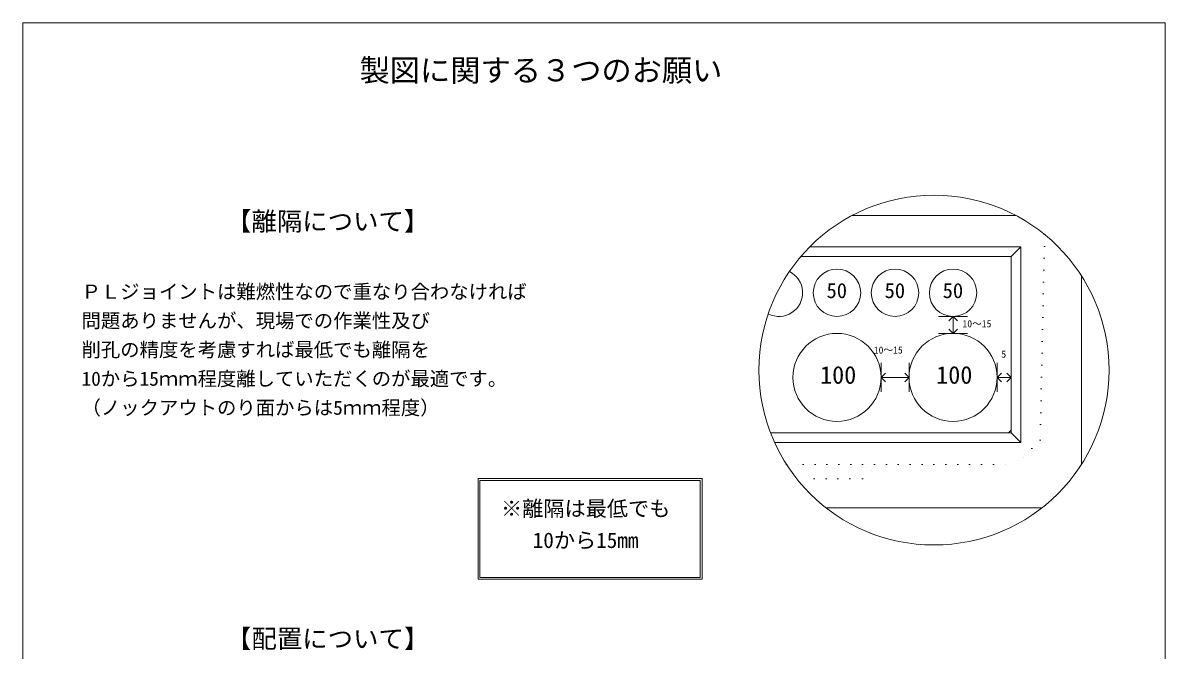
# Model space of a CAD drawing. Units: millimetres, scale not verified. Extents: x -4890 to 18490, y -2301 to 2302.
# Drawn here: x -4890 to -1830, y 620 to 2302 of the extents above; entities that cross this region are included whole.
import ezdxf
from ezdxf.enums import TextEntityAlignment as Align

# ---------------------------------------------------------------- set-up
doc = ezdxf.new("R2010")
doc.units = ezdxf.units.MM
doc.header["$LTSCALE"] = 10
doc.linetypes.add('USER5', pattern=[3.185, 0.01, -3.175])
for name, color, linetype, lineweight in [('0-2_waku', 7, 'Continuous', 18), ('0-3_gaikei', 7, 'Continuous', 18), ('0-4_kakure', 7, 'USER5', 18), ('0-5_sunpou', 7, 'Continuous', 5), ('0-7_hole', 7, 'Continuous', 18), ('0-8_uchigawa', 6, 'Continuous', 18), ('0-D_文字１', 7, 'Continuous', 18)]:
    doc.layers.add(name, color=color, linetype=linetype, lineweight=lineweight)
doc.styles.add('ＭＳ ゴシック', font='')
doc.styles.get('ＭＳ ゴシック').set_extended_font_data('MS Gothic')

# ---------------------------------------------------------------- blocks, each defined once
blk = doc.blocks.new('_Open90_36')
at = {"layer": '0-5_sunpou'}
blk.add_line((0, 0), (-1, 0), dxfattribs=at)
blk.add_lwpolyline([(-0.5, 0.5), (0, 0), (-0.5, -0.5)], dxfattribs=at)

msp = doc.modelspace()

# ---------------------------------------------------------------- linework, layer by layer
at = {"layer": '0-2_waku'}
for p, q in [((-4890, 2301.53), (-1830, 2301.53)), ((-4890, 2301.53), (-1830, 2301.53)), ((-4890, 2301.53), (-4890, -1973.47)), ((-1830, 2301.53), (-1830, -1973.47))]:
    msp.add_line(p, q, dxfattribs=at)
at = {"layer": '0-3_gaikei'}
for p, q in [((-2230.13, 1785.25), (-2668.26, 1785.25)), ((-2053.92, 1118.51), (-2053.92, 1622.88)), ((-2737.81, 1001.17), (-2160.59, 1001.17))]:
    msp.add_line(p, q, dxfattribs=at)
at = {"layer": '0-4_kakure'}
for p, q in [((-2844.03, 1117.81), (-2799.83, 1117.81)), ((-2799.83, 1117.81), (-2229.59, 1117.81)), ((-2799.83, 1117.81), (-2229.59, 1117.81)), ((-2770.09, 1078.93), (-2773.23, 1031.8)), ((-2770.09, 1078.93), (-2666.41, 1078.93))]:
    msp.add_line(p, q, dxfattribs=at)
for points in [[(-2152.93, 1734.1), (-2164.79, 1182.61), (-2229.59, 1117.81)], [(-2770.09, 1078.93), (-2640.49, 1078.93), (-2601.61, 1117.81)]]:
    msp.add_lwpolyline(points, dxfattribs=at)
at = {"layer": '0-5_sunpou', "color": 150, "lineweight": 18}
for p, q in [((-2436.95, 1514.38), (-2359.19, 1514.38)), ((-2436.95, 1469.02), (-2359.19, 1469.02)), ((-2591.17, 1389.97), (-2591.17, 1312.21)), ((-2516, 1389.97), (-2516, 1312.21)), ((-2280.02, 1389.97), (-2280.02, 1312.21)), ((-2242.55, 1389.97), (-2242.55, 1312.21)), ((-2591.17, 1351.09), (-2516, 1351.09)), ((-2280.02, 1351.09), (-2242.55, 1351.09)), ((-2242.55, 1209.44), (-2249.71, 1202.05))]:
    msp.add_line(p, q, dxfattribs=at)
msp.add_circle((-2449.2, 1370.69), 468.88, dxfattribs=at)
at = {"layer": '0-7_hole'}
for centre, radius in [((-2709.11, 1577.89), 63.5), ((-2553.59, 1577.89), 63.5), ((-2398.07, 1577.89), 63.5), ((-2709.11, 1351.09), 117.94), ((-2398.07, 1351.09), 117.94)]:
    msp.add_circle(centre, radius, dxfattribs=at)
msp.add_arc((-2864.63, 1577.89), 63.5, 243.19936, 63.78529, dxfattribs=at)
at = {"layer": '0-8_uchigawa'}
for p, q in [((-2781.97, 1701.01), (-2216.63, 1701.01)), ((-2216.63, 1176.13), (-2216.63, 1701.01)), ((-2805.83, 1675.09), (-2799.83, 1675.09)), ((-2242.55, 1202.05), (-2242.55, 1675.09)), ((-2886.7, 1202.05), (-2799.83, 1202.05)), ((-2799.83, 1202.05), (-2242.55, 1202.05)), ((-2216.63, 1176.13), (-2242.55, 1202.05)), ((-2875.8, 1176.13), (-2799.83, 1176.13)), ((-2799.83, 1176.13), (-2216.63, 1176.13)), ((-3670.47, 1079.79), (-3070.47, 1079.79)), ((-3670.47, 809.79), (-3670.47, 1079.79)), ((-3665.47, 1074.79), (-3075.47, 1074.79)), ((-3665.47, 814.79), (-3665.47, 1074.79)), ((-3075.47, 814.79), (-3075.47, 1074.79)), ((-3070.47, 809.79), (-3070.47, 1079.79)), ((-3670.47, 809.79), (-3070.47, 809.79)), ((-3665.47, 814.79), (-3075.47, 814.79))]:
    msp.add_line(p, q, dxfattribs=at)
msp.add_lwpolyline([(-2799.83, 1675.09), (-2242.55, 1675.09), (-2216.63, 1701.01)], dxfattribs=at)

# ---------------------------------------------------------------- block references
at = {"layer": '0-5_sunpou', "xscale": 23.328, "yscale": 23.328}
for p, rotation in [((-2398.07, 1514.38), 90), ((-2398.07, 1469.02), 270), ((-2591.17, 1351.09), 180), ((-2280.02, 1351.09), 180)]:
    msp.add_blockref('_Open90_36', p, dxfattribs=dict(at, rotation=rotation))
for p in [(-2516, 1351.09), (-2242.55, 1351.09)]:
    msp.add_blockref('_Open90_36', p, dxfattribs=at)

# ---------------------------------------------------------------- texts
at = {"layer": '0-D_文字１', "style": 'ＭＳ ゴシック'}
for s, height, p in [('製図に関する３つのお願い', 59.38, (-3988.06, 2126.74)), ('【離隔について】', 49.88, (-4345.66, 1729.64)), ('ＰＬジョイントは難燃性なので重なり合わなければ', 38.01, (-4732.78, 1550.52)), ('50', 40.38, (-2737.09, 1551.52)), ('50', 40.38, (-2581.57, 1551.52)), ('50', 40.38, (-2426.05, 1551.52)), ('問題ありませんが、現場での作業性及び', 38.01, (-4732.78, 1472.76)), ('10～15', 19, (-2373.01, 1479.7)), ('削孔の精度を考慮すれば最低でも離隔を', 38.01, (-4732.78, 1395)), ('10～15', 19, (-2610.54, 1409.2)), ('5', 19, (-2268.86, 1398.17)), ('100', 47.51, (-2754.39, 1319.75)), ('100', 47.51, (-2443.35, 1319.75)), ('10から15ｍｍ程度離していただくのが最適です。', 38.01, (-4732.78, 1317.24)), ('（ノックアウトのり面からは5ｍｍ程度）', 38.01, (-4732.78, 1239.48)), ('※離隔は最低でも', 41.57, (-3609.09, 966.33)), ('\u3000 10から15mm', 41.57, (-3609.09, 881.28)), ('【配置について】', 49.88, (-4345.66, 610.79))]:
    msp.add_text(s, height=height, dxfattribs=at).set_placement(p, align=Align.BOTTOM_LEFT)

doc.saveas('drawing.dxf')
